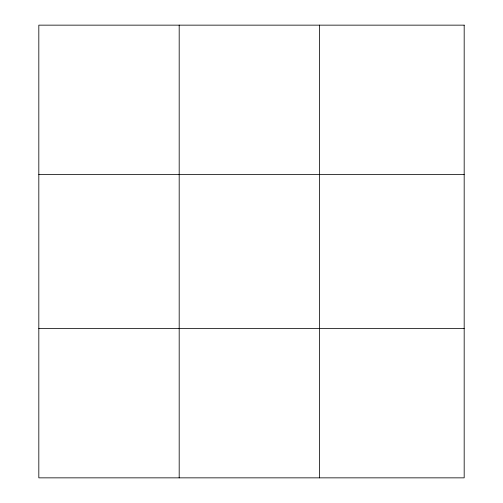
<?xml version="1.0" encoding="UTF-8"?>
<svg xmlns="http://www.w3.org/2000/svg" width="503" height="503" viewBox="0 0 503 503"><rect width="100%" height="100%" fill="white"/><g stroke="black" fill="none" stroke-linecap="round" stroke-linejoin="round"><path stroke-width="0.75" d="M179.187 477.85L179.187 25.15M319.556 477.85L319.556 25.15M38.819 174.541L464.181 174.541M38.819 328.459L464.181 328.459M464.181 25.15L464.181 477.85L38.819 477.85L38.819 25.15L464.181 25.15"/></g></svg>
